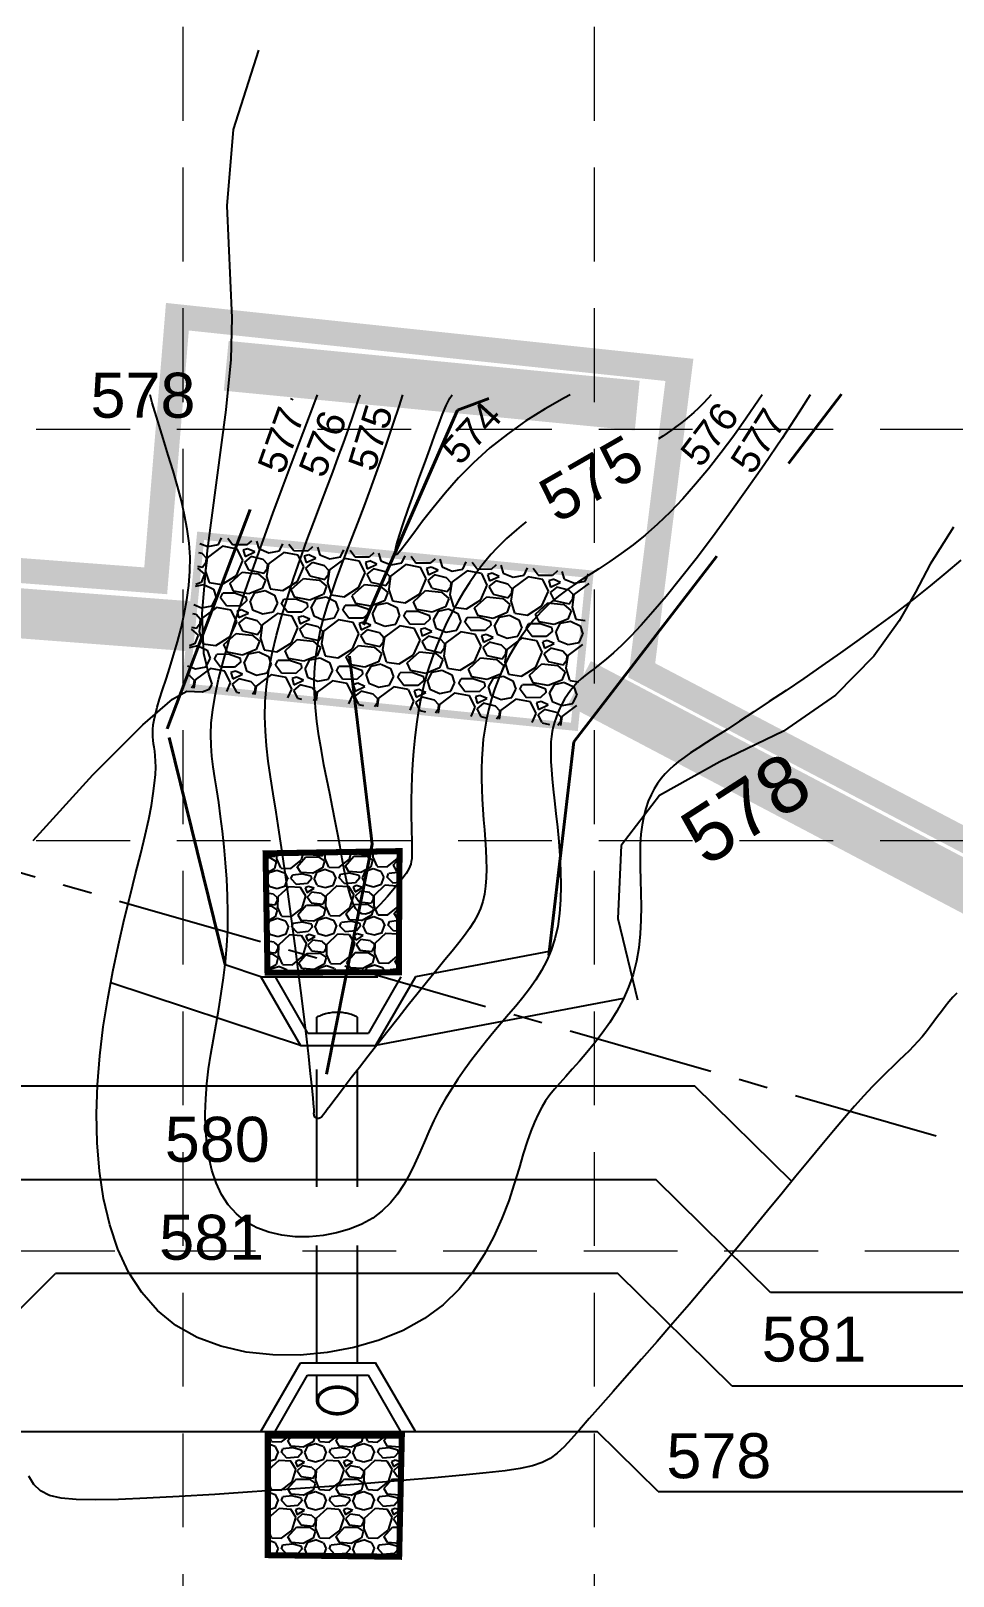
# Model space of a CAD drawing. Header units: inches. Extents: x 638 to 17512, y -393 to 10164.
# Drawn here: x 10821 to 11411, y 8626 to 9615 of the extents above; entities that cross this region are included whole.
import ezdxf
from ezdxf.enums import TextEntityAlignment as Align

# ---------------------------------------------------------------- set-up
doc = ezdxf.new("R2010")
doc.units = ezdxf.units.IN
doc.header["$LTSCALE"] = 600
doc.header["$MEASUREMENT"] = 0
for name, pattern in [('ACAD_ISO02W100', [15, 12, -3]), ('CENTERX2', [4, 2.5, -0.5, 0.5, -0.5]), ('DASHED', [0.75, 0.5, -0.25]), ('HIDDEN', [0.375, 0.25, -0.125]), ('HIDDEN2', [0.1875, 0.125, -0.0625])]:
    doc.linetypes.add(name, pattern=pattern)
for name, color, linetype in [('Contour Lines Existing', 8, 'Continuous'), ('EC', 8, 'Continuous'), ('GRID', 254, 'HIDDEN'), ('LEGEND', 7, 'Continuous'), ('LIMITS', 1, 'DASHED'), ('NEW - DRAINAGE PIPE', 1, 'HIDDEN2'), ('NEW - LOT LINES', 5, 'CENTERX2'), ('PC', 3, 'Continuous'), ('RIP RAP ROCK FILTER', 1, 'Continuous'), ('SILT FENCE', 200, 'Continuous')]:
    doc.layers.add(name, color=color, linetype=linetype)
doc.layers.add('Contour Lines Flow', color=4, linetype='HIDDEN', lineweight=40)
doc.styles.get("Standard").update_dxf_attribs({"font": 'ARIAL.TTF'})

# ---------------------------------------------------------------- blocks, each defined once
blk = doc.blocks.new('A$C01165E24')
at = {"layer": 'LEGEND', "linetype": 'ACAD_ISO02W100'}
h = blk.add_hatch(dxfattribs=at)
h.set_pattern_fill('GRAVEL', color=240, scale=16.043613, style=0)
h.set_pattern_definition([(228.0128, (-1140.5527, -808.6757), (-128.348878, -144.3925412), [2.15844, -213.6863]), (184.9697, (-1141.9966, -810.28004), (192.52337647, 16.04347383), [3.70396, -366.69162]), (132.5104, (-1145.6866, -810.6009), (160.4359841, -176.47988546), [2.61171, -258.55939]), (267.2737, (-1151.9436, -814.6118), (16.0435494, 320.87227073), [3.37298, -333.92468]), (292.8337, (-1152.10406, -817.981), (-80.2182254, 192.52330203), [3.30747, -327.44009]), (357.2737, (-1150.8206, -821.02926), (-320.87227073, 16.0435494), [3.37298, -333.92468]), (37.6942, (-1147.4514, -821.1897), (-208.56709075, -160.43597906), [4.46059, -441.59803]), (72.2553, (-1143.9218, -818.4623), (112.30546577, 352.95943214), [4.21126, -416.91449]), (121.4296, (-1142.6383, -814.4514), (-128.3490385, 208.56689327), [3.3844, -335.05599]), (175.2364, (-1144.4031, -811.5635), (176.4797615, -16.0434775), [3.86382, -189.32688]), (222.3974, (-1148.2536, -811.24265), (-192.52347754, -176.47961927), [4.99675, -494.67875]), (138.8141, (-1136.0604, -814.7722), (-112.3053404, 96.2616367), [1.70545, -168.84048]), (171.4692, (-1137.3439, -813.6492), (208.5669454, -32.0873535), [3.24461, -321.21738]), (225, (-1140.553, -813.168), (-2e-15, -16.04362), [2.2689, -20.42018]), (203.1986, (-1141.6757, -811.2427), (80.2180622, 32.087248), [1.22185, -120.96267]), (291.8014, (-1142.7988, -811.724), (-16.043612, 48.130844), [1.72795, -84.66956]), (30.9638, (-1142.157, -813.3283), (48.130808, 32.0872664), [2.8065, -90.74305]), (161.5651, (-1139.7505, -811.8844), (32.087234, -16.043588), [2.02937, -48.705]), (16.3895, (-1152.1041, -811.724), (160.43616827, 48.13072294), [2.84293, -281.45062]), (70.3462, (-1149.3766, -810.9218), (-64.17437695, -176.4797806), [2.38506, -236.1204]), (293.1986, (-1139.7505, -808.6757), (-32.087248, 80.2180622), [2.44368, -119.74083]), (343.6105, (-1138.7879, -810.9218), (-160.43616827, 48.13072294), [2.84293, -281.45062]), (339.444, (-1152.104, -821.671), (-80.218096, 32.0871624), [2.74153, -134.33516]), (294.7751, (-1149.5371, -822.6336), (-80.2179412, 176.4798012), [2.2971, -227.41249]), (66.8014, (-1139.59, -824.7193), (32.087248, 80.2180622), [2.44368, -119.74083]), (17.354, (-1138.6274, -822.4732), (-208.5670053, -64.174365), [2.6894, -266.25057]), (69.444, (-1147.4514, -824.7193), (-32.0871624, -80.218096), [1.37077, -135.70593]), (101.3099, (-1140.5527, -824.7193), (-16.043575, 64.174465), [0.81806, -80.98863]), (165.9638, (-1140.713, -823.917), (48.130849, -16.043582), [3.30747, -62.84203]), (186.009, (-1143.9218, -823.1149), (160.436129, 16.04360235), [3.06513, -303.44767]), (303.6901, (-1142.157, -814.7722), (-16.043635, 32.08722), [2.31384, -55.53222]), (353.1572, (-1140.8735, -816.6975), (272.74141592, -32.08735492), [4.03969, -399.92818]), (60.9454, (-1136.8626, -817.1788), (-64.1744536, -112.3052993), [1.65179, -163.52732]), (90, (-1136.06, -815.735), (-16.04361, 16.04361), [0.96262, -15.081]), (120.2564, (-1144.2427, -822.6336), (64.1743712, -112.3053325), [2.22884, -220.65616]), (48.0128, (-1145.3657, -820.7084), (128.348878, 144.3925412), [4.31689, -211.52785]), (0, (-1142.478, -817.5), (16.04361, 16.04361), [4.17134, -11.87227]), (325.3048, (-1138.3065, -817.4997), (-160.4360409, 112.3054312), [2.53672, -251.13507]), (254.0546, (-1136.2209, -818.9436), (-16.0436115, -64.1744552), [2.33598, -114.46329]), (207.646, (-1136.8626, -821.1897), (-304.82858543, -160.43625675), [3.80338, -376.53517]), (175.4261, (-1140.2318, -822.9545), (-208.56698186, 16.0435299), [4.02372, -398.34806])])
h.paths.add_polyline_path([(1, 1.57), (44.77, 1.02), (45.67, 41.36), (1, 41.34)])
at = {"layer": 'LEGEND', "color": 240, "const_width": 2.01}
blk.add_lwpolyline([(1, 1.57), (44.77, 1.02), (45.67, 41.36), (1, 41.34)], close=True, dxfattribs=at)

msp = doc.modelspace()

# ---------------------------------------------------------------- hatches: boundary and pattern name
at = {"layer": 'RIP RAP ROCK FILTER', "linetype": 'ACAD_ISO02W100'}
h = msp.add_hatch(dxfattribs=at)
h.set_pattern_fill('GRAVEL', color=240, scale=39.306853, angle=-5.70864, style=0)
h.set_pattern_definition([(222.30416, (7939.301, 7497.7545), (-348.0838228, -320.7285482), [5.2882, -523.53143]), (179.261064, (7935.39, 7494.1952), (473.2528139, -7.80653274), [9.0747, -898.39447]), (126.801764, (7926.316, 7494.3122), (348.11048, -469.3297728), [6.3987, -633.4705]), (261.565064, (7910.085, 7486.059), (117.3085964, 778.3284601), [8.2638, -818.11546]), (287.125064, (7908.8728, 7477.8847), (-148.6418678, 488.8920726), [8.1033, -802.2282]), (351.565064, (7911.2589, 7470.1406), (-778.3284601, 117.3085964), [8.2638, -818.11546]), (31.985564, (7919.4333, 7468.9284), (-547.5535471, -340.2907892), [10.92844, -1081.91518]), (66.546664, (7928.7026, 7474.7173), (359.80032344, 833.09301984), [10.31758, -1021.4405]), (115.720964, (7932.809, 7484.1825), (-262.0677072, 539.73345165), [8.29178, -820.88718]), (169.52776, (7929.2105, 7491.6527), (426.3212794, -82.1198468), [9.46635, -463.85085]), (216.688764, (7919.9018, 7493.3733), (-512.351482, -383.3126104), [12.24204, -1211.96293]), (133.10546, (7948.7667, 7481.7972), (-250.3244708, 262.040282), [4.17836, -413.6592]), (165.760564, (7945.9114, 7484.8478), (500.6350969, -129.0520744), [7.9493, -786.98258]), (219.2914, (7938.206, 7486.803), (-3.90984, -39.11193), [5.5588, -50.02945]), (197.48996, (7935.9377, 7491.77), (203.379247, 58.674671), [2.99353, -296.35854]), (286.09276, (7933.0825, 7490.8706), (-27.382384, 121.245593), [4.23347, -207.44042]), (25.25516, (7934.256, 7486.803), (125.155357, 66.494407), [6.8759, -222.32046]), (155.85646, (7940.475, 7489.737), (74.31401, -46.931537), [4.97196, -119.32723]), (10.680864, (7910.3976, 7493.1383), (402.8487205, 78.2370289), [6.96517, -689.55402]), (64.637564, (7917.2422, 7494.4292), (-199.455738, -414.5917858), [5.8434, -578.495]), (287.48996, (7941.2567, 7497.559), (-58.674671, 203.379247), [5.98702, -293.36504]), (337.901864, (7943.056, 7491.8487), (-379.3897263, 156.4338833), [6.96517, -689.55402]), (333.73536, (7907.9735, 7468.889), (-187.739973, 97.7728874), [6.71675, -329.12115]), (289.066464, (7913.9968, 7465.9166), (-152.5509893, 449.7803638), [5.62788, -557.1606]), (61.09276, (7937.738, 7458.408), (97.7730876, 187.739869), [5.98702, -293.36504]), (11.645364, (7940.632, 7463.649), (-524.0943036, -105.6194878), [6.58905, -652.3139]), (63.73536, (7918.573, 7460.324), (-97.7728874, -187.739973), [3.35838, -332.47953]), (95.60126, (7935.391, 7458.6426), (-23.47245, 160.357517), [2.00426, -198.42213]), (160.25516, (7935.196, 7460.637), (113.425928, -50.841365), [8.1033, -153.96298]), (180.300364, (7927.5687, 7463.3748), (395.0289669, 0.0134694), [7.50957, -743.4468]), (297.98146, (7933.904, 7483.283), (-31.292284, 82.133657), [5.6689, -136.05395]), (347.448564, (7936.564, 7478.2767), (657.08279383, -144.6914495), [9.89723, -979.82404]), (55.23676, (7946.2246, 7476.126), (-183.8165506, -258.1440437), [4.04688, -400.64193]), (84.2914, (7948.532, 7479.45), (-35.20207, 43.02176), [2.3584, -36.94844]), (114.54776, (7926.9038, 7464.6264), (129.0785523, -289.4228397), [5.46067, -540.6076]), (42.30416, (7924.635, 7469.5935), (348.0838228, 320.7285482), [10.57637, -518.24324]), (354.2914, (7932.457, 7476.712), (43.02176, 35.20207), [10.2198, -29.08707]), (319.596164, (7942.6263, 7475.6955), (-363.7499862, 312.8821291), [6.21496, -615.28093]), (248.34596, (7947.359, 7471.667), (-54.751277, -152.5378185), [5.72316, -280.43505]), (201.937364, (7945.2471, 7466.348), (-782.22464595, -316.8324601), [9.31828, -922.51115]), (169.717464, (7936.6036, 7462.8667), (-504.545079, 89.9396568), [9.85812, -975.95275])])
h.paths.add_polyline_path([(10919.7, 9194.81), (11168.56, 9169.48), (11178.33, 9267.26), (10929.39, 9291.77)])

# ---------------------------------------------------------------- linework, layer by layer
at = {"layer": 'Contour Lines Existing'}
for p, q in [((10898.44, 9376.89), (10896.98, 9382.02)), ((10901.94, 9365.14), (10898.44, 9376.89)), ((10997.36, 9363.83), (11001.4, 9374.47)), ((11001.4, 9374.47), (11004.23, 9382.02)), ((11027.07, 9368.73), (11030.03, 9377.65)), ((11030.03, 9377.65), (11031.4, 9382.02)), ((11052.88, 9363.78), (11056.35, 9374.43)), ((11056.35, 9374.43), (11058.71, 9382.02)), ((11084.15, 9369.57), (11086.42, 9375.04)), ((11086.42, 9375.04), (11088.79, 9379.76)), ((11088.79, 9379.76), (11090.27, 9382.02)), ((11149.87, 9372.96), (11137.59, 9365.21)), ((11162.31, 9380.13), (11149.87, 9372.96)), ((11165.86, 9382.02), (11162.31, 9380.13)), ((11247.97, 9373.5), (11245.03, 9370.75)), ((11250.95, 9376.48), (11247.97, 9373.5)), ((11253.97, 9379.69), (11250.95, 9376.48)), ((11256.03, 9382.02), (11253.97, 9379.69)), ((11286.41, 9378.45), (11278.57, 9367)), ((11288.76, 9382.02), (11286.41, 9378.45)), ((11319.4, 9382.02), (11312.33, 9370.82)), ((10905.36, 9354), (10901.94, 9365.14)), ((10992.63, 9351.37), (10997.36, 9363.83)), ((11024.02, 9359.93), (11027.07, 9368.73)), ((11049.25, 9353.03), (11052.88, 9363.78)), ((11079.13, 9355.76), (11081.79, 9363.19)), ((11081.79, 9363.19), (11084.15, 9369.57)), ((11137.59, 9365.21), (11125.71, 9356.88)), ((11236.39, 9363.57), (11233.55, 9361.45)), ((11239.24, 9365.8), (11236.39, 9363.57)), ((11242.12, 9368.19), (11239.24, 9365.8)), ((11245.03, 9370.75), (11242.12, 9368.19)), ((11278.57, 9367), (11270.57, 9355.82)), ((11312.33, 9370.82), (11301.26, 9353.88)), ((10908.64, 9343.42), (10905.36, 9354)), ((11020.83, 9351.08), (11024.02, 9359.93)), ((11045.5, 9342.27), (11049.25, 9353.03)), ((11076.04, 9347.23), (11079.13, 9355.76)), ((11125.71, 9356.88), (11114.44, 9347.96)), ((11225.14, 9355.6), (11222.35, 9353.74)), ((11227.93, 9357.5), (11225.14, 9355.6)), ((11230.74, 9359.44), (11227.93, 9357.5)), ((11233.55, 9361.45), (11230.74, 9359.44)), ((11270.57, 9355.82), (11262.46, 9344.98)), ((11301.26, 9353.88), (11290.04, 9337.25)), ((10911.72, 9333.3), (10908.64, 9343.42)), ((10987.32, 9337.34), (10992.63, 9351.37)), ((11017.47, 9342.02), (11020.83, 9351.08)), ((11072.63, 9337.88), (11076.04, 9347.23)), ((11114.44, 9347.96), (11103.99, 9338.5)), ((11262.46, 9344.98), (11254.28, 9334.59)), ((10914.53, 9323.58), (10911.72, 9333.3)), ((10981.6, 9322.08), (10987.32, 9337.34)), ((11013.9, 9332.55), (11017.47, 9342.02)), ((11041.66, 9331.57), (11045.5, 9342.27)), ((11069.06, 9328.1), (11072.63, 9337.88)), ((11103.99, 9338.5), (11094.43, 9328.76)), ((11254.28, 9334.59), (11246.07, 9324.72)), ((11290.04, 9337.25), (11278.81, 9321.1)), ((10917.03, 9314.18), (10914.53, 9323.58)), ((11010.09, 9322.52), (11013.9, 9332.55)), ((11037.8, 9320.98), (11041.66, 9331.57)), ((11065.51, 9318.26), (11069.06, 9328.1)), ((11094.43, 9328.76), (11085.79, 9319.06)), ((11246.07, 9324.72), (11237.88, 9315.46)), ((10919.14, 9305.01), (10917.03, 9314.18)), ((10975.64, 9305.98), (10981.6, 9322.08)), ((11006.02, 9311.8), (11010.09, 9322.52)), ((11033.94, 9310.58), (11037.8, 9320.98)), ((11062.14, 9308.75), (11065.51, 9318.26)), ((11085.79, 9319.06), (11078.1, 9309.74)), ((11237.88, 9315.46), (11229.75, 9306.91)), ((11278.81, 9321.1), (11267.71, 9305.59)), ((10920.81, 9296), (10919.14, 9305.01)), ((10969.6, 9289.39), (10975.64, 9305.98)), ((11001.77, 9300.49), (11006.02, 9311.8)), ((11030.13, 9300.44), (11033.94, 9310.58)), ((11059.12, 9299.95), (11062.14, 9308.75)), ((11078.1, 9309.74), (11071.4, 9301.1)), ((11229.75, 9306.91), (11221.71, 9299.14)), ((11267.71, 9305.59), (11256.87, 9290.86)), ((10921.97, 9287.06), (10920.81, 9296)), ((10997.43, 9288.71), (11001.77, 9300.49)), ((11026.41, 9290.63), (11030.13, 9300.44)), ((11056.62, 9292.25), (11059.12, 9299.95)), ((11071.4, 9301.1), (11065.72, 9293.47)), ((11131.42, 9295.52), (11128.27, 9292.79)), ((11134.54, 9298.15), (11131.42, 9295.52)), ((11137.65, 9300.74), (11134.54, 9298.15)), ((11221.71, 9299.14), (11213.82, 9292.2)), ((10922.58, 9278.13), (10921.97, 9287.06)), ((10963.64, 9272.69), (10969.6, 9289.39)), ((10993.11, 9276.63), (10997.43, 9288.71)), ((11022.82, 9281.21), (11026.41, 9290.63)), ((11053.86, 9281.65), (11054.81, 9286.02)), ((11054.81, 9286.02), (11056.62, 9292.25)), ((11061.1, 9287.18), (11057.58, 9282.54)), ((11065.72, 9293.47), (11061.1, 9287.18)), ((11121.9, 9286.85), (11118.65, 9283.54)), ((11125.11, 9289.92), (11121.9, 9286.85)), ((11128.27, 9292.79), (11125.11, 9289.92)), ((11206.09, 9286.02), (11198.55, 9280.45)), ((11213.82, 9292.2), (11206.09, 9286.02)), ((11256.87, 9290.86), (11246.42, 9277.08)), ((10922.56, 9269.11), (10922.58, 9278.13)), ((10988.9, 9264.39), (10993.11, 9276.63)), ((11019.41, 9272.23), (11022.82, 9281.21)), ((11053.94, 9279.51), (11053.86, 9281.65)), ((11055.18, 9279.88), (11053.94, 9279.51)), ((11057.58, 9282.54), (11055.18, 9279.88)), ((11111.98, 9276.01), (11108.54, 9271.68)), ((11115.35, 9279.94), (11111.98, 9276.01)), ((11118.65, 9283.54), (11115.35, 9279.94)), ((11191.21, 9275.38), (11184.11, 9270.68)), ((11198.55, 9280.45), (11191.21, 9275.38)), ((11246.42, 9277.08), (11236.51, 9264.41)), ((11415.83, 9276.18), (11406.27, 9268.01)), ((10921.89, 9259.96), (10922.56, 9269.11)), ((10957.94, 9256.23), (10963.64, 9272.69)), ((10984.91, 9252.12), (10988.9, 9264.39)), ((11016.21, 9263.63), (11019.41, 9272.23)), ((11105.02, 9266.93), (11101.41, 9261.7)), ((11108.54, 9271.68), (11105.02, 9266.93)), ((11177.25, 9266.22), (11170.66, 9261.89)), ((11184.11, 9270.68), (11177.25, 9266.22)), ((11236.51, 9264.41), (11227.26, 9253)), ((11406.27, 9268.01), (11396.21, 9259.73)), ((10920.65, 9250.76), (10921.89, 9259.96)), ((10952.65, 9240.38), (10957.94, 9256.23)), ((11010.57, 9247.29), (11013.26, 9255.35)), ((11013.26, 9255.35), (11016.21, 9263.63)), ((11097.76, 9256.01), (11094.11, 9249.9)), ((11101.41, 9261.7), (11097.76, 9256.01)), ((11164.36, 9257.54), (11158.38, 9253.07)), ((11170.66, 9261.89), (11164.36, 9257.54)), ((11396.21, 9259.73), (11385.59, 9251.3)), ((10918.94, 9241.6), (10920.65, 9250.76)), ((10981.23, 9239.97), (10984.91, 9252.12)), ((11008.2, 9239.38), (11010.57, 9247.29)), ((11094.11, 9249.9), (11090.51, 9243.38)), ((11152.73, 9248.33), (11147.43, 9243.24)), ((11158.38, 9253.07), (11152.73, 9248.33)), ((11227.26, 9253), (11218.81, 9243)), ((11385.59, 9251.3), (11374.4, 9242.72)), ((10916.87, 9232.59), (10918.94, 9241.6)), ((10947.94, 9225.51), (10952.65, 9240.38)), ((10977.96, 9228.09), (10981.23, 9239.97)), ((11006.17, 9231.55), (11008.2, 9239.38)), ((11087.01, 9236.48), (11083.64, 9229.23)), ((11090.51, 9243.38), (11087.01, 9236.48)), ((11142.48, 9237.81), (11137.89, 9232.08)), ((11147.43, 9243.24), (11142.48, 9237.81)), ((11211.27, 9234.53), (11204.59, 9227.45)), ((11218.81, 9243), (11211.27, 9234.53)), ((11374.4, 9242.72), (11362.78, 9234.06)), ((10914.57, 9223.82), (10916.87, 9232.59)), ((10943.98, 9211.98), (10947.94, 9225.51)), ((10975.2, 9216.61), (10977.96, 9228.09)), ((11004.52, 9223.71), (11006.17, 9231.55)), ((11083.64, 9229.23), (11080.45, 9221.65)), ((11133.65, 9226.1), (11129.76, 9219.92)), ((11137.89, 9232.08), (11133.65, 9226.1)), ((11204.59, 9227.45), (11198.69, 9221.6)), ((11350.89, 9225.41), (11338.9, 9216.87)), ((11362.78, 9234.06), (11350.89, 9225.41)), ((10909.64, 9207.45), (10912.12, 9215.41)), ((10912.12, 9215.41), (10914.57, 9223.82)), ((10973.05, 9205.69), (10975.2, 9216.61)), ((11002.46, 9207.71), (11003.27, 9215.79)), ((11003.27, 9215.79), (11004.52, 9223.71)), ((11080.45, 9221.65), (11077.5, 9213.77)), ((11129.76, 9219.92), (11126.22, 9213.57)), ((11193.5, 9216.8), (11188.93, 9212.87)), ((11198.69, 9221.6), (11193.5, 9216.8)), ((11338.9, 9216.87), (11326.98, 9208.53)), ((10907.25, 9200.04), (10909.64, 9207.45)), ((10940.89, 9200.06), (10943.98, 9211.98)), ((10971.59, 9195.41), (10973.05, 9205.69)), ((11002.12, 9199.4), (11002.46, 9207.71)), ((11074.82, 9205.63), (11072.47, 9197.23)), ((11077.5, 9213.77), (11074.82, 9205.63)), ((11123.04, 9207.11), (11120.2, 9200.57)), ((11126.22, 9213.57), (11123.04, 9207.11)), ((11178.22, 9204.58), (11175.39, 9202.4)), ((11181.37, 9206.94), (11178.22, 9204.58)), ((11184.92, 9209.64), (11181.37, 9206.94)), ((11188.93, 9212.87), (11184.92, 9209.64)), ((11326.98, 9208.53), (11315.29, 9200.48)), ((10905.04, 9193.29), (10907.25, 9200.04)), ((10938.62, 9189.6), (10940.89, 9200.06)), ((10970.76, 9185.63), (10971.59, 9195.41)), ((11002.28, 9190.8), (11002.12, 9199.4)), ((11072.47, 9197.23), (11070.47, 9188.63)), ((11120.2, 9200.57), (11117.71, 9194)), ((11168.13, 9195.42), (11166.03, 9192.81)), ((11170.38, 9197.9), (11168.13, 9195.42)), ((11172.8, 9200.22), (11170.38, 9197.9)), ((11175.39, 9202.4), (11172.8, 9200.22)), ((11315.29, 9200.48), (11304.01, 9192.82)), ((10901.61, 9182.13), (10903.13, 9187.29)), ((10903.13, 9187.29), (10905.04, 9193.29)), ((10937.09, 9180.36), (10938.62, 9189.6)), ((10970.52, 9176.16), (10970.76, 9185.63)), ((11002.87, 9181.94), (11002.28, 9190.8)), ((11070.47, 9188.63), (11068.81, 9179.9)), ((11115.58, 9187.45), (11113.79, 9180.95)), ((11117.71, 9194), (11115.58, 9187.45)), ((11162.32, 9187.26), (11160.71, 9184.36)), ((11164.09, 9190.08), (11162.32, 9187.26)), ((11166.03, 9192.81), (11164.09, 9190.08)), ((11293.3, 9185.65), (11283.33, 9179.05)), ((11304.01, 9192.82), (11293.3, 9185.65)), ((10899.62, 9173.94), (10900.45, 9177.71)), ((10900.45, 9177.71), (10901.61, 9182.13)), ((10936.21, 9172.1), (10937.09, 9180.36)), ((10970.8, 9166.8), (10970.52, 9176.16)), ((11003.84, 9172.89), (11002.87, 9181.94)), ((11068.81, 9179.9), (11067.46, 9171.13)), ((11113.79, 9180.95), (11112.32, 9174.5)), ((11156.83, 9175.44), (11155.85, 9172.45)), ((11157.96, 9178.43), (11156.83, 9175.44)), ((11159.25, 9181.41), (11157.96, 9178.43)), ((11160.71, 9184.36), (11159.25, 9181.41)), ((11283.33, 9179.05), (11274.27, 9173.12)), ((10898.7, 9165.39), (10898.78, 9167.89)), ((10898.79, 9163.11), (10898.7, 9165.39)), ((10898.78, 9167.89), (10899.08, 9170.7)), ((10899.08, 9170.7), (10899.62, 9173.94)), ((10935.89, 9164.56), (10936.21, 9172.1)), ((10971.52, 9157.36), (10970.8, 9166.8)), ((11005.11, 9163.7), (11003.84, 9172.89)), ((11067.46, 9171.13), (11066.39, 9162.44)), ((11111.16, 9168.09), (11110.28, 9161.7)), ((11112.32, 9174.5), (11111.16, 9168.09)), ((11154.38, 9166.43), (11153.89, 9163.25)), ((11155.04, 9169.47), (11154.38, 9166.43)), ((11155.85, 9172.45), (11155.04, 9169.47)), ((11266.24, 9167.91), (11259.18, 9163.38)), ((11274.27, 9173.12), (11266.24, 9167.91)), ((10899.01, 9160.92), (10898.79, 9163.11)), ((10899.31, 9158.73), (10899.01, 9160.92)), ((10899.68, 9156.42), (10899.31, 9158.73)), ((10900.04, 9153.88), (10899.68, 9156.42)), ((10936.05, 9157.51), (10935.89, 9164.56)), ((10936.59, 9150.7), (10936.05, 9157.51)), ((10972.64, 9147.64), (10971.52, 9157.36)), ((11006.63, 9154.44), (11005.11, 9163.7)), ((11066.39, 9162.44), (11065.57, 9153.89)), ((11109.66, 9155.32), (11109.27, 9148.94)), ((11110.28, 9161.7), (11109.66, 9155.32)), ((11153.56, 9159.83), (11153.39, 9156.09)), ((11153.39, 9156.09), (11153.39, 9151.95)), ((11153.89, 9163.25), (11153.56, 9159.83)), ((11247.64, 9155.91), (11242.96, 9152.79)), ((11253.02, 9159.41), (11247.64, 9155.91)), ((11259.18, 9163.38), (11253.02, 9159.41)), ((10900.37, 9150.99), (10900.04, 9153.88)), ((10900.58, 9147.63), (10900.37, 9150.99)), ((10900.62, 9143.66), (10900.58, 9147.63)), ((10937.44, 9143.88), (10936.59, 9150.7)), ((10974.08, 9137.45), (10972.64, 9147.64)), ((11008.32, 9145.17), (11006.63, 9154.44)), ((11064.96, 9145.6), (11064.54, 9137.66)), ((11065.57, 9153.89), (11064.96, 9145.6)), ((11109.27, 9148.94), (11109.09, 9142.56)), ((11153.39, 9151.95), (11153.55, 9147.31)), ((11153.55, 9147.31), (11153.88, 9142.09)), ((11235.29, 9147.27), (11232.12, 9144.69)), ((11238.87, 9149.94), (11235.29, 9147.27)), ((11242.96, 9152.79), (11238.87, 9149.94)), ((10899.95, 9133.42), (10900.43, 9138.97)), ((10900.43, 9138.97), (10900.62, 9143.66)), ((10938.5, 9136.81), (10937.44, 9143.88)), ((10939.69, 9129.25), (10938.5, 9136.81)), ((10975.78, 9126.59), (10974.08, 9137.45)), ((11010.12, 9135.94), (11008.32, 9145.17)), ((11011.96, 9126.82), (11010.12, 9135.94)), ((11064.54, 9137.66), (11064.28, 9130.16)), ((11109.09, 9142.56), (11109.09, 9136.15)), ((11109.09, 9136.15), (11109.27, 9129.7)), ((11153.88, 9142.09), (11154.38, 9136.21)), ((11154.38, 9136.21), (11155.05, 9129.57)), ((11224.14, 9136.45), (11221.79, 9133.28)), ((11226.63, 9139.37), (11224.14, 9136.45)), ((11229.27, 9142.08), (11226.63, 9139.37)), ((11232.12, 9144.69), (11229.27, 9142.08)), ((10897.86, 9119.27), (10899.11, 9126.9)), ((10899.11, 9126.9), (10899.95, 9133.42)), ((10940.93, 9121.01), (10939.69, 9129.25)), ((10977.68, 9114.87), (10975.78, 9126.59)), ((11013.78, 9117.87), (11011.96, 9126.82)), ((11064.28, 9130.16), (11064.15, 9123.19)), ((11109.27, 9129.7), (11109.58, 9123.21)), ((11155.05, 9129.57), (11155.87, 9122.13)), ((11217.62, 9126.04), (11215.83, 9121.9)), ((11219.61, 9129.82), (11217.62, 9126.04)), ((11221.79, 9133.28), (11219.61, 9129.82)), ((10896.13, 9110.41), (10897.86, 9119.27)), ((10942.16, 9112.12), (10940.93, 9121.01)), ((11015.51, 9109.15), (11013.78, 9117.87)), ((11064.15, 9123.19), (11064.11, 9116.86)), ((11064.11, 9116.86), (11064.14, 9111.22)), ((11109.58, 9123.21), (11110.01, 9116.67)), ((11110.01, 9116.67), (11110.5, 9110.12)), ((11155.87, 9122.13), (11156.79, 9113.99)), ((11214.27, 9117.35), (11212.97, 9112.36)), ((11215.83, 9121.9), (11214.27, 9117.35)), ((10893.87, 9100.2), (10896.13, 9110.41)), ((10943.34, 9102.69), (10942.16, 9112.12)), ((10979.71, 9102.09), (10977.68, 9114.87)), ((11017.1, 9100.71), (11015.51, 9109.15)), ((11064.14, 9111.22), (11064.22, 9106.25)), ((11064.22, 9106.25), (11064.33, 9101.88)), ((11110.5, 9110.12), (11111.02, 9103.6)), ((11156.79, 9113.99), (11157.72, 9105.31)), ((11211.93, 9106.88), (11211.18, 9100.89)), ((11212.97, 9112.36), (11211.93, 9106.88)), ((10891.05, 9088.55), (10893.87, 9100.2)), ((10944.42, 9092.81), (10943.34, 9102.69)), ((10981.82, 9088.14), (10979.71, 9102.09)), ((11018.57, 9092.64), (11017.1, 9100.71)), ((11064.33, 9101.88), (11064.44, 9098.06)), ((11064.44, 9098.06), (11064.55, 9094.73)), ((11111.02, 9103.6), (11111.51, 9097.15)), ((11111.51, 9097.15), (11111.92, 9090.82)), ((11157.72, 9105.31), (11158.58, 9096.24)), ((11158.58, 9096.24), (11159.29, 9086.91)), ((11211.18, 9100.89), (11210.75, 9094.34)), ((10887.78, 9075.56), (10891.05, 9088.55)), ((10945.36, 9082.57), (10944.42, 9092.81)), ((10983.96, 9073.25), (10981.82, 9088.14)), ((11019.96, 9085.03), (11018.57, 9092.64)), ((11064.58, 9087.08), (11064.44, 9085.11)), ((11064.55, 9094.73), (11064.62, 9091.83)), ((11064.64, 9089.3), (11064.58, 9087.08)), ((11064.62, 9091.83), (11064.64, 9089.3)), ((11111.92, 9090.82), (11112.2, 9084.65)), ((11159.29, 9086.91), (11159.78, 9077.48)), ((11210.75, 9094.34), (11210.63, 9087.22)), ((11210.63, 9087.22), (11210.73, 9079.59)), ((10946.1, 9072.07), (10945.36, 9082.57)), ((11021.3, 9077.94), (11019.96, 9085.03)), ((11022.64, 9071.46), (11021.3, 9077.94)), ((11061.8, 9077.17), (11060.83, 9075.65)), ((11062.62, 9078.65), (11061.8, 9077.17)), ((11063.28, 9080.14), (11062.62, 9078.65)), ((11063.8, 9081.69), (11063.28, 9080.14)), ((11064.19, 9083.33), (11063.8, 9081.69)), ((11064.44, 9085.11), (11064.19, 9083.33)), ((11112.3, 9078.69), (11112.17, 9072.99)), ((11112.2, 9084.65), (11112.3, 9078.69)), ((11159.78, 9077.48), (11159.96, 9068.09)), ((11210.73, 9079.59), (11210.94, 9071.54)), ((10884.21, 9061.38), (10887.78, 9075.56)), ((10946.6, 9061.42), (10946.1, 9072.07)), ((10986.11, 9057.75), (10983.96, 9073.25)), ((11023.99, 9065.68), (11022.64, 9071.46)), ((11053.33, 9066.18), (11051.26, 9063.65)), ((11055.2, 9068.46), (11053.33, 9066.18)), ((11056.88, 9070.51), (11055.2, 9068.46)), ((11058.37, 9072.36), (11056.88, 9070.51)), ((11059.69, 9074.06), (11058.37, 9072.36)), ((11060.83, 9075.65), (11059.69, 9074.06)), ((11111.77, 9067.57), (11111.04, 9062.5)), ((11112.17, 9072.99), (11111.77, 9067.57)), ((11159.96, 9068.09), (11159.76, 9058.9)), ((11210.94, 9071.54), (11211.15, 9063.17)), ((10880.48, 9046.14), (10884.21, 9061.38)), ((10946.82, 9050.69), (10946.6, 9061.42)), ((10988.23, 9041.95), (10986.11, 9057.75)), ((11025.42, 9060.66), (11023.99, 9065.68)), ((11026.94, 9056.5), (11025.42, 9060.66)), ((11028.59, 9053.27), (11026.94, 9056.5)), ((11046.7, 9058.31), (11044.28, 9055.77)), ((11049.04, 9060.98), (11046.7, 9058.31)), ((11051.26, 9063.65), (11049.04, 9060.98)), ((11109.94, 9057.79), (11108.45, 9053.35)), ((11111.04, 9062.5), (11109.94, 9057.79)), ((11159.76, 9058.9), (11159.1, 9050.04)), ((11211.15, 9063.17), (11211.25, 9054.56)), ((10946.71, 9040), (10946.82, 9050.69)), ((11030.42, 9051.06), (11028.59, 9053.27)), ((11032.45, 9049.91), (11030.42, 9051.06)), ((11034.64, 9049.71), (11032.45, 9049.91)), ((11036.96, 9050.34), (11034.64, 9049.71)), ((11039.37, 9051.65), (11036.96, 9050.34)), ((11041.82, 9053.51), (11039.37, 9051.65)), ((11044.28, 9055.77), (11041.82, 9053.51)), ((11106.55, 9049.07), (11104.22, 9044.83)), ((11108.45, 9053.35), (11106.55, 9049.07)), ((11159.1, 9050.04), (11157.89, 9041.68)), ((11211.25, 9054.56), (11211.12, 9045.8)), ((10876.76, 9029.99), (10880.48, 9046.14)), ((10946.21, 9029.43), (10946.71, 9040)), ((10990.29, 9026.17), (10988.23, 9041.95)), ((11101.46, 9040.53), (11098.23, 9036.04)), ((11104.22, 9044.83), (11101.46, 9040.53)), ((11157.89, 9041.68), (11156.09, 9033.91)), ((11210.66, 9036.98), (11209.75, 9028.19)), ((11211.12, 9045.8), (11210.66, 9036.98)), ((10873.19, 9013.07), (10876.76, 9029.99)), ((10945.32, 9019.06), (10946.21, 9029.43)), ((11094.54, 9031.26), (11090.36, 9026.07)), ((11098.23, 9036.04), (11094.54, 9031.26)), ((11153.72, 9026.7), (11150.86, 9019.97)), ((11156.09, 9033.91), (11153.72, 9026.7)), ((11209.75, 9028.19), (11208.28, 9019.53)), ((10944.08, 9008.9), (10945.32, 9019.06)), ((10992.26, 9010.73), (10990.29, 9026.17)), ((11085.67, 9020.36), (11080.46, 9014.02)), ((11090.36, 9026.07), (11085.67, 9020.36)), ((11150.86, 9019.97), (11147.55, 9013.65)), ((11208.28, 9019.53), (11206.14, 9011.07)), ((10869.91, 8995.52), (10873.19, 9013.07)), ((10942.6, 8998.9), (10944.08, 9008.9)), ((10994.1, 8995.94), (10992.26, 9010.73)), ((11074.74, 9006.98), (11068.62, 8999.37)), ((11080.46, 9014.02), (11074.74, 9006.98)), ((11143.85, 9007.66), (11139.84, 9001.92)), ((11147.55, 9013.65), (11143.85, 9007.66)), ((11206.14, 9011.07), (11203.25, 9002.9)), ((10940.95, 8989.05), (10942.6, 8998.9)), ((11068.62, 8999.37), (11062.22, 8991.36)), ((11139.84, 9001.92), (11135.56, 8996.35)), ((11203.25, 9002.9), (11199.71, 8995.04)), ((11413.3, 8999.14), (11410.74, 8996.48)), ((10867.08, 8977.48), (10869.91, 8995.52)), ((10939.24, 8979.32), (10940.95, 8989.05)), ((10995.79, 8982.12), (10994.1, 8995.94)), ((11062.22, 8991.36), (11055.7, 8983.14)), ((11131.07, 8990.88), (11126.45, 8985.43)), ((11135.56, 8996.35), (11131.07, 8990.88)), ((11195.64, 8987.53), (11191.17, 8980.36)), ((11199.71, 8995.04), (11195.64, 8987.53)), ((11403.4, 8987.46), (11401, 8984.24)), ((11405.81, 8990.6), (11403.4, 8987.46)), ((11408.25, 8993.62), (11405.81, 8990.6)), ((11410.74, 8996.48), (11408.25, 8993.62)), ((10864.84, 8959.1), (10867.08, 8977.48)), ((10937.53, 8969.68), (10939.24, 8979.32)), ((10997.28, 8969.59), (10995.79, 8982.12)), ((11055.7, 8983.14), (11049.17, 8974.87)), ((11121.73, 8979.93), (11116.99, 8974.31)), ((11126.45, 8985.43), (11121.73, 8979.93)), ((11191.17, 8980.36), (11186.43, 8973.57)), ((11396.14, 8977.68), (11393.64, 8974.42)), ((11398.58, 8980.96), (11396.14, 8977.68)), ((11401, 8984.24), (11398.58, 8980.96)), ((10935.93, 8960.12), (10937.53, 8969.68)), ((10998.55, 8958.66), (10997.28, 8969.59)), ((11049.17, 8974.87), (11042.79, 8966.73)), ((11112.25, 8968.55), (11107.55, 8962.66)), ((11116.99, 8974.31), (11112.25, 8968.55)), ((11186.43, 8973.57), (11181.53, 8967.17)), ((11388.43, 8968.13), (11385.66, 8965.15)), ((11391.08, 8971.22), (11388.43, 8968.13)), ((11393.64, 8974.42), (11391.08, 8971.22)), ((10863.34, 8940.52), (10864.84, 8959.1)), ((10934.52, 8950.59), (10935.93, 8960.12)), ((10999.58, 8949.58), (10998.55, 8958.66)), ((11036.67, 8958.9), (11030.95, 8951.56)), ((11042.79, 8966.73), (11036.67, 8958.9)), ((11107.55, 8962.66), (11102.93, 8956.64)), ((11176.61, 8961.18), (11171.8, 8955.61)), ((11181.53, 8967.17), (11176.61, 8961.18)), ((11379.6, 8959.17), (11376.22, 8955.96)), ((11382.73, 8962.2), (11379.6, 8959.17)), ((11385.66, 8965.15), (11382.73, 8962.2)), ((10933.4, 8941.09), (10934.52, 8950.59)), ((11000.39, 8942.23), (10999.58, 8949.58)), ((11030.95, 8951.56), (11025.78, 8944.87)), ((11098.41, 8950.48), (11094.03, 8944.19)), ((11102.93, 8956.64), (11098.41, 8950.48)), ((11167.22, 8950.49), (11163, 8945.84)), ((11171.8, 8955.61), (11167.22, 8950.49)), ((11368.49, 8948.56), (11364.06, 8944.16)), ((11372.53, 8952.46), (11368.49, 8948.56)), ((11376.22, 8955.96), (11372.53, 8952.46)), ((10862.73, 8921.88), (10863.34, 8940.52)), ((10932.63, 8931.59), (10933.4, 8941.09)), ((11000.99, 8936.41), (11000.39, 8942.23)), ((11021.28, 8939.02), (11017.55, 8934.14)), ((11025.78, 8944.87), (11021.28, 8939.02)), ((11089.83, 8937.76), (11085.83, 8931.19)), ((11094.03, 8944.19), (11089.83, 8937.76)), ((11155.88, 8937.73), (11152.88, 8933.96)), ((11159.23, 8941.63), (11155.88, 8937.73)), ((11163, 8945.84), (11159.23, 8941.63)), ((11359.18, 8939.15), (11353.81, 8933.41)), ((11364.06, 8944.16), (11359.18, 8939.15)), ((10932.32, 8922.07), (10932.63, 8931.59)), ((11001.42, 8931.95), (11000.99, 8936.41)), ((11001.71, 8928.64), (11001.42, 8931.95)), ((11001.88, 8926.29), (11001.71, 8928.64)), ((11014.55, 8930.17), (11012.18, 8927.01)), ((11017.55, 8934.14), (11014.55, 8930.17)), ((11085.83, 8931.19), (11082.07, 8924.49)), ((11150.16, 8930.14), (11147.65, 8926.09)), ((11152.88, 8933.96), (11150.16, 8930.14)), ((11353.81, 8933.41), (11347.9, 8926.86)), ((10863.11, 8903.39), (10862.73, 8921.88)), ((10932.51, 8912.63), (10932.32, 8922.07)), ((11001.96, 8924.71), (11001.88, 8926.29)), ((11001.91, 8922.26), (11001.93, 8922.65)), ((11001.92, 8921.86), (11001.91, 8922.26)), ((11001.95, 8921.48), (11001.92, 8921.86)), ((11001.93, 8922.65), (11001.95, 8923.08)), ((11001.95, 8923.08), (11001.97, 8923.7)), ((11002.01, 8921.1), (11001.95, 8921.48)), ((11001.97, 8923.7), (11001.96, 8924.71)), ((11002.09, 8920.75), (11002.01, 8921.1)), ((11002.21, 8920.41), (11002.09, 8920.75)), ((11002.35, 8920.1), (11002.21, 8920.41)), ((11002.53, 8919.82), (11002.35, 8920.1)), ((11002.74, 8919.58), (11002.53, 8919.82)), ((11003, 8919.37), (11002.74, 8919.58)), ((11003.29, 8919.21), (11003, 8919.37)), ((11003.61, 8919.09), (11003.29, 8919.21)), ((11003.96, 8919.01), (11003.61, 8919.09)), ((11004.32, 8918.97), (11003.96, 8919.01)), ((11004.69, 8918.97), (11004.32, 8918.97)), ((11005.06, 8919), (11004.69, 8918.97)), ((11005.42, 8919.07), (11005.06, 8919)), ((11005.77, 8919.17), (11005.42, 8919.07)), ((11006.09, 8919.3), (11005.77, 8919.17)), ((11006.39, 8919.47), (11006.09, 8919.3)), ((11006.65, 8919.67), (11006.39, 8919.47)), ((11006.97, 8920.01), (11006.65, 8919.67)), ((11007.41, 8920.56), (11006.97, 8920.01)), ((11008.07, 8921.45), (11007.41, 8920.56)), ((11009.03, 8922.75), (11008.07, 8921.45)), ((11010.37, 8924.57), (11009.03, 8922.75)), ((11012.18, 8927.01), (11010.37, 8924.57)), ((11082.07, 8924.49), (11078.58, 8917.65)), ((11145.28, 8921.64), (11142.99, 8916.61)), ((11147.65, 8926.09), (11145.28, 8921.64)), ((11341.41, 8919.4), (11334.37, 8911.09)), ((11347.9, 8926.86), (11341.41, 8919.4)), ((10933.26, 8903.37), (10932.51, 8912.63)), ((11075.36, 8910.68), (11072.33, 8903.66)), ((11078.58, 8917.65), (11075.36, 8910.68)), ((11140.7, 8910.82), (11138.35, 8904.1)), ((11142.99, 8916.61), (11140.7, 8910.82)), ((11334.37, 8911.09), (11326.82, 8902.02)), ((10864.58, 8885.27), (10863.11, 8903.39)), ((10934.62, 8894.41), (10933.26, 8903.37)), ((11072.33, 8903.66), (11069.35, 8896.66)), ((11138.35, 8904.1), (11135.87, 8896.27)), ((11326.82, 8902.02), (11318.79, 8892.27)), ((10936.63, 8885.86), (10934.62, 8894.41)), ((11066.3, 8889.77), (11063.05, 8883.07)), ((11069.35, 8896.66), (11066.3, 8889.77)), ((11135.87, 8896.27), (11133.17, 8887.23)), ((11318.79, 8892.27), (11310.32, 8881.92)), ((10867.23, 8867.72), (10864.58, 8885.27)), ((10939.35, 8877.81), (10936.63, 8885.86)), ((11063.05, 8883.07), (11059.48, 8876.63)), ((11133.17, 8887.23), (11130.11, 8877.16)), ((11310.32, 8881.92), (11301.45, 8871.05)), ((10942.82, 8870.38), (10939.35, 8877.81)), ((10947.1, 8863.68), (10942.82, 8870.38)), ((11055.47, 8870.54), (11050.88, 8864.88)), ((11059.48, 8876.63), (11055.47, 8870.54)), ((11130.11, 8877.16), (11126.52, 8866.32)), ((11301.45, 8871.05), (11292.21, 8859.76)), ((10871.17, 8850.97), (10867.23, 8867.72)), ((10952.24, 8857.82), (10947.1, 8863.68)), ((11045.6, 8859.74), (11039.49, 8855.18)), ((11050.88, 8864.88), (11045.6, 8859.74)), ((11126.52, 8866.32), (11122.23, 8854.97)), ((11292.21, 8859.76), (11282.64, 8848.13)), ((10876.49, 8835.21), (10871.17, 8850.97)), ((10958.28, 8852.9), (10952.24, 8857.82)), ((10965.24, 8849.02), (10958.28, 8852.9)), ((10972.96, 8846.14), (10965.24, 8849.02)), ((11032.49, 8851.3), (11024.74, 8848.12)), ((11039.49, 8855.18), (11032.49, 8851.3)), ((11122.23, 8854.97), (11117.08, 8843.39)), ((10981.26, 8844.25), (10972.96, 8846.14)), ((10989.95, 8843.3), (10981.26, 8844.25)), ((10998.83, 8843.25), (10989.95, 8843.3)), ((11007.71, 8844.06), (10998.83, 8843.25)), ((11016.41, 8845.69), (11007.71, 8844.06)), ((11024.74, 8848.12), (11016.41, 8845.69)), ((11117.08, 8843.39), (11110.9, 8831.81)), ((11282.64, 8848.13), (11272.78, 8836.23)), ((10883.29, 8820.66), (10876.49, 8835.21)), ((11110.9, 8831.81), (11103.53, 8820.52)), ((11272.78, 8836.23), (11262.66, 8824.15)), ((10891.67, 8807.55), (10883.29, 8820.66)), ((11103.53, 8820.52), (11094.8, 8809.76)), ((11262.66, 8824.15), (11252.35, 8811.99)), ((11094.8, 8809.76), (11084.54, 8799.8)), ((11252.35, 8811.99), (11241.95, 8799.86)), ((10901.73, 8796.07), (10891.67, 8807.55)), ((11084.54, 8799.8), (11072.6, 8790.9)), ((11241.95, 8799.86), (11231.6, 8787.9)), ((10913.56, 8786.44), (10901.73, 8796.07)), ((11072.6, 8790.9), (11058.89, 8783.29)), ((10927.19, 8778.83), (10913.56, 8786.44)), ((11058.89, 8783.29), (11043.7, 8777.07)), ((11231.6, 8787.9), (11221.43, 8776.24)), ((10942.31, 8773.2), (10927.19, 8778.83)), ((10958.57, 8769.49), (10942.31, 8773.2)), ((11027.4, 8772.32), (11010.37, 8769.11)), ((11043.7, 8777.07), (11027.4, 8772.32)), ((11221.43, 8776.24), (11211.58, 8765)), ((10975.58, 8767.62), (10958.57, 8769.49)), ((10992.97, 8767.52), (10975.58, 8767.62)), ((11010.37, 8769.11), (10992.97, 8767.52)), ((11211.58, 8765), (11202.19, 8754.31)), ((11202.19, 8754.31), (11193.37, 8744.31)), ((11193.37, 8744.31), (11185.27, 8735.12)), ((11185.27, 8735.12), (11178.03, 8726.88)), ((11178.03, 8726.88), (11171.76, 8719.7)), ((11166.52, 8713.69), (11161.96, 8708.74)), ((11171.76, 8719.7), (11166.52, 8713.69)), ((11153.1, 8701.46), (11147.93, 8698.86)), ((11157.63, 8704.71), (11153.1, 8701.46)), ((11161.96, 8708.74), (11157.63, 8704.71)), ((11097.08, 8690.64), (11079.01, 8689.01)), ((11112.05, 8692.11), (11097.08, 8690.64)), ((11124.18, 8693.53), (11112.05, 8692.11)), ((11133.91, 8695.04), (11124.18, 8693.53)), ((11141.69, 8696.77), (11133.91, 8695.04)), ((11147.93, 8698.86), (11141.69, 8696.77)), ((10822.63, 8684.64), (10819.35, 8690.06)), ((10826.94, 8680.59), (10822.63, 8684.64)), ((10832.63, 8677.75), (10826.94, 8680.59)), ((10987.03, 8681.71), (10962.38, 8679.98)), ((11011.67, 8683.53), (10987.03, 8681.71)), ((11035.65, 8685.4), (11011.67, 8683.53)), ((11058.31, 8687.24), (11035.65, 8685.4)), ((11079.01, 8689.01), (11058.31, 8687.24)), ((10840.1, 8675.96), (10832.63, 8677.75)), ((10849.7, 8675.05), (10840.1, 8675.96)), ((10861.83, 8674.85), (10849.7, 8675.05)), ((10876.85, 8675.2), (10861.83, 8674.85)), ((10894.96, 8675.96), (10876.85, 8675.2)), ((10915.7, 8677.05), (10894.96, 8675.96)), ((10938.39, 8678.41), (10915.7, 8677.05)), ((10962.38, 8679.98), (10938.39, 8678.41))]:
    msp.add_line(p, q, dxfattribs=at)
at = {"layer": 'Contour Lines Flow', "color": 35}
for p, q in [((10907.87, 9168.33), (10987.93, 9379.63)), ((11113.91, 9379.63), (11093.84, 9372.16)), ((11168.19, 9159.86), (11339.57, 9382.28)), ((11093.84, 9372.16), (11024.75, 9214.75)), ((11024.75, 9214.75), (11039.2, 9094.44)), ((10945.08, 9017.14), (10907.87, 9168.33)), ((11152.29, 9023.34), (11168.19, 9159.86)), ((11039.2, 9094.44), (11004.94, 8922.27))]:
    msp.add_line(p, q, dxfattribs=at)
at = {"layer": 'EC', "color": 35}
for p, q in [((10950.35, 9551.68), (10966.73, 9602.51)), ((10946.45, 9502.97), (10950.35, 9551.68)), ((10949.49, 9431.28), (10946.45, 9502.97)), ((10948.94, 9404.49), (10949.49, 9431.28)), ((10945.82, 9372.36), (10948.94, 9404.49)), ((10933.81, 9282.32), (10945.82, 9372.36)), ((11411.09, 9297.2), (11396.32, 9273.69)), ((10930.36, 9242.07), (10933.81, 9282.32)), ((11396.32, 9273.69), (11386.84, 9255.74)), ((11386.84, 9255.74), (11376.49, 9237.45)), ((10931.48, 9216.49), (10930.36, 9242.07)), ((11376.49, 9237.45), (11360.09, 9214.74)), ((10934.7, 9203.12), (10931.48, 9216.49)), ((11360.09, 9214.74), (11335.72, 9189.78)), ((10936.76, 9196.85), (10934.7, 9203.12)), ((10934.89, 9193.55), (10936.76, 9196.85)), ((10892.38, 9170.79), (10911.38, 9187.3)), ((10911.38, 9187.3), (10920.54, 9192.32)), ((10920.54, 9192.32), (10925.4, 9192.07)), ((10925.4, 9192.07), (10930.44, 9192.01)), ((10930.44, 9192.01), (10934.89, 9193.55)), ((11335.72, 9189.78), (11302.47, 9166.68)), ((10860.43, 9138.76), (10892.38, 9170.79)), ((11302.47, 9166.68), (11261.56, 9147.17)), ((11261.56, 9147.17), (11222.97, 9125.49)), ((10822.18, 9096.7), (10860.43, 9138.76)), ((11222.97, 9125.49), (11198.53, 9093.59)), ((11198.53, 9093.59), (11196.35, 9046.96)), ((11196.35, 9046.96), (11208.87, 8994.74))]:
    msp.add_line(p, q, dxfattribs=at)
at = {"layer": 'GRID', "color": 252, "linetype": 'HIDDEN', "lineweight": 0, "ltscale": 0.4}
for p, q in [((10918, 9887.35), (10918, 672.44)), ((11181.25, 9887.35), (11181.25, 672.44)), ((924.19, 9359.99), (17245.69, 9359.99)), ((924.19, 9096.74), (17245.69, 9096.74)), ((914.5, 8834.35), (17236, 8834.35))]:
    msp.add_line(p, q, dxfattribs=at)
at = {"layer": 'LIMITS', "ltscale": 0.5, "const_width": 16, "flags": 128}
msp.add_lwpolyline([(11235.78, 9397.9), (10914.51, 9431.93), (10900.63, 9262.95), (10089.83, 9324.52), (10095.19, 7654.65), (3247.7, 7651.75), (3240.86, 7469.02), (10127.05, 7463.91), (10127.93, 2985.92), (10598.33, 2827.75), (11974.33, 2527.3), (11973.18, 3635.15), (12020.89, 3629.81), (12011.93, 8785.12), (11211.65, 9205.66), (11235.78, 9397.9)], close=True, dxfattribs=at)
at = {"layer": 'NEW - DRAINAGE PIPE', "color": 5}
for p, q in [((10967.81, 9009.61), (11066.79, 9009.61)), ((10967.81, 9009.61), (10993.22, 8965.61)), ((10977.05, 9009.61), (10997.84, 8973.61)), ((11057.56, 9009.61), (11036.77, 8973.61)), ((11066.79, 9009.61), (11041.39, 8965.61)), ((10997.84, 8973.61), (11036.77, 8973.61)), ((10993.22, 8965.61), (11041.39, 8965.61)), ((10967.81, 8718.67), (10993.22, 8762.67)), ((10993.22, 8762.67), (11041.39, 8762.67)), ((11066.79, 8718.67), (11041.39, 8762.67)), ((10977.05, 8718.67), (10997.84, 8754.67)), ((10997.84, 8754.67), (11036.77, 8754.67)), ((11003.84, 8737.69), (11003.84, 8754.67)), ((11029.84, 8738.51), (11029.84, 8754.67)), ((11057.56, 8718.67), (11036.77, 8754.67))]:
    msp.add_line(p, q, dxfattribs=at)
at = {"layer": 'NEW - DRAINAGE PIPE', "color": 5, "linetype": 'HIDDEN2'}
for p, q in [((11003.84, 8973.61), (11003.84, 8983.76)), ((11029.84, 8973.61), (11029.84, 8983.76)), ((11003.84, 8762.67), (11003.84, 8965.61)), ((11029.84, 8762.67), (11029.84, 8965.61))]:
    msp.add_line(p, q, dxfattribs=at)
at = {"layer": 'NEW - DRAINAGE PIPE', "color": 5}
msp.add_arc((11016.84, 8957.8), 29.04, 63.40588, 116.59412, dxfattribs=at)
msp.add_ellipse((11016.81, 8738.51), major_axis=(-13.03, 0), ratio=0.700077, dxfattribs=at)
msp.add_open_spline([(11004.78, 8738.51), (11004.78, 8737.77), (11004.93, 8737.04), (11005.54, 8735.59), (11006, 8734.89), (11007.22, 8733.57), (11007.98, 8732.96), (11009.73, 8731.92), (11010.72, 8731.47), (11012.87, 8730.8), (11014.01, 8730.58), (11016.35, 8730.36), (11017.55, 8730.37), (11019.88, 8730.62), (11021.02, 8730.87), (11023.14, 8731.57), (11024.12, 8732.03), (11025.83, 8733.11), (11026.56, 8733.72), (11027.73, 8735.05), (11028.17, 8735.76), (11028.73, 8737.21), (11028.86, 8737.95), (11028.81, 8739.43), (11028.63, 8740.17), (11027.97, 8741.6), (11027.49, 8742.3), (11026.22, 8743.6), (11025.44, 8744.2), (11023.65, 8745.22), (11022.64, 8745.65), (11020.48, 8746.28), (11019.32, 8746.49), (11016.98, 8746.67), (11015.78, 8746.64), (11013.46, 8746.35), (11012.33, 8746.08), (11010.24, 8745.35), (11009.28, 8744.87), (11007.6, 8743.77), (11006.89, 8743.15), (11005.77, 8741.8), (11005.36, 8741.09), (11004.89, 8739.75), (11004.78, 8739.13), (11004.78, 8738.51)], degree=3, knots=[0, 0, 0, 0, 0.287708, 0.287708, 0.575415, 0.575415, 0.863123, 0.863123, 1.15083, 1.15083, 1.438538, 1.438538, 1.726245, 1.726245, 2.013953, 2.013953, 2.30166, 2.30166, 2.589368, 2.589368, 2.877075, 2.877075, 3.164783, 3.164783, 3.452491, 3.452491, 3.740198, 3.740198, 4.027906, 4.027906, 4.315613, 4.315613, 4.603321, 4.603321, 4.891028, 4.891028, 5.178736, 5.178736, 5.466443, 5.466443, 5.754151, 5.754151, 6.041859, 6.041859, 6.283185, 6.283185, 6.283185, 6.283185], dxfattribs=at)
at = {"layer": 'NEW - LOT LINES', "color": 7, "ltscale": 0.0625}
msp.add_line((10156.72, 9265.3), (11956.71, 8747.67), dxfattribs=at)
at = {"layer": 'PC', "color": 35}
for p, q in [((10967.81, 9009.61), (10945.08, 9017.14)), ((11153.42, 9025.99), (11066.79, 9009.61)), ((10993.22, 8965.61), (10871.83, 9005.81)), ((11199.96, 8995.6), (11041.39, 8965.61)), ((11245.57, 8939.67), (10767, 8939.67)), ((11307.61, 8878.6), (11245.57, 8939.67)), ((11220.99, 8879.67), (10811.56, 8879.67)), ((11294.13, 8807.67), (11220.99, 8879.67)), ((10764.42, 8747.67), (10836.42, 8819.67)), ((11196.42, 8819.67), (10836.42, 8819.67)), ((11269.55, 8747.67), (11196.42, 8819.67)), ((11611.75, 8807.67), (11294.13, 8807.67)), ((11956.71, 8747.67), (11269.55, 8747.67)), ((10811.18, 8718.67), (11183.1, 8718.67)), ((11222.17, 8680.21), (11183.1, 8718.67)), ((11222.17, 8680.21), (11889.26, 8680.21))]:
    msp.add_line(p, q, dxfattribs=at)
at = {"layer": 'RIP RAP ROCK FILTER', "color": 240, "const_width": 4.91}
msp.add_lwpolyline([(10919.7, 9194.81), (11168.56, 9169.48), (11178.33, 9267.26), (10929.39, 9291.77)], close=True, dxfattribs=at)
at = {"layer": 'SILT FENCE', "const_width": 32, "flags": 128}
for points in [[(11208.79, 9375.06), (10945.75, 9400.51)], [(10923.27, 9233.81), (10117.09, 9295.46), (10123.51, 7590.8)], [(11171.68, 9197.45), (11984.59, 8769.26), (11985.51, 8673.15)]]:
    msp.add_lwpolyline(points, dxfattribs=at)

# ---------------------------------------------------------------- block references
at = {"layer": 'RIP RAP ROCK FILTER', "xscale": 1.920000000000516, "yscale": 1.920000000000516, "zscale": 1.92, "rotation": 0.9435861936097787}
msp.add_blockref('A$C01165E24', (10970.31, 9009.16), dxfattribs=at)
at = {"layer": 'RIP RAP ROCK FILTER', "xscale": 1.920000000000528, "yscale": 1.920000000000528, "zscale": 1.92}
msp.add_blockref('A$C01165E24', (10970.46, 8636.52), dxfattribs=at)

# ---------------------------------------------------------------- texts
at = {"layer": 'EC', "color": 35}
msp.add_text('578', height=28.8, dxfattribs=at).set_placement((10892.49, 9381.7, 20832), align=Align.MIDDLE_CENTER)
for s, height, rotation, p in [('577', 18, 70.33572, (10980.81, 9353.05, 6960)), ('575', 18, 73.0305, (11038.04, 9354.66, 6960)), ('574', 18, 47.79901, (11102.73, 9357.68, 6960)), ('576', 18, 52.80059, (11254.98, 9356.77, 20784)), ('577', 18, 57.51277, (11286.25, 9352.57, 13884)), ('576', 18, 69.00128, (11007.46, 9350.67, 13872)), ('575', 28.8, 29.85594, (11179.28, 9328.49, 6900))]:
    msp.add_text(s, height=height, rotation=rotation, dxfattribs=at).set_placement(p, align=Align.MIDDLE_CENTER)
msp.add_text('578', height=36, rotation=32.74399, dxfattribs=at).set_placement((11287.9, 9102.24), align=Align.CENTER)
at = {"layer": 'PC', "color": 35}
for s, p in [('580', (10940.01, 8905.6)), ('581', (10936.46, 8842.95)), ('581', (11321.97, 8777.81)), ('578', (11261.02, 8703.16))]:
    msp.add_text(s, height=28.8, dxfattribs=at).set_placement(p, align=Align.MIDDLE_CENTER)

doc.saveas('drawing.dxf')
